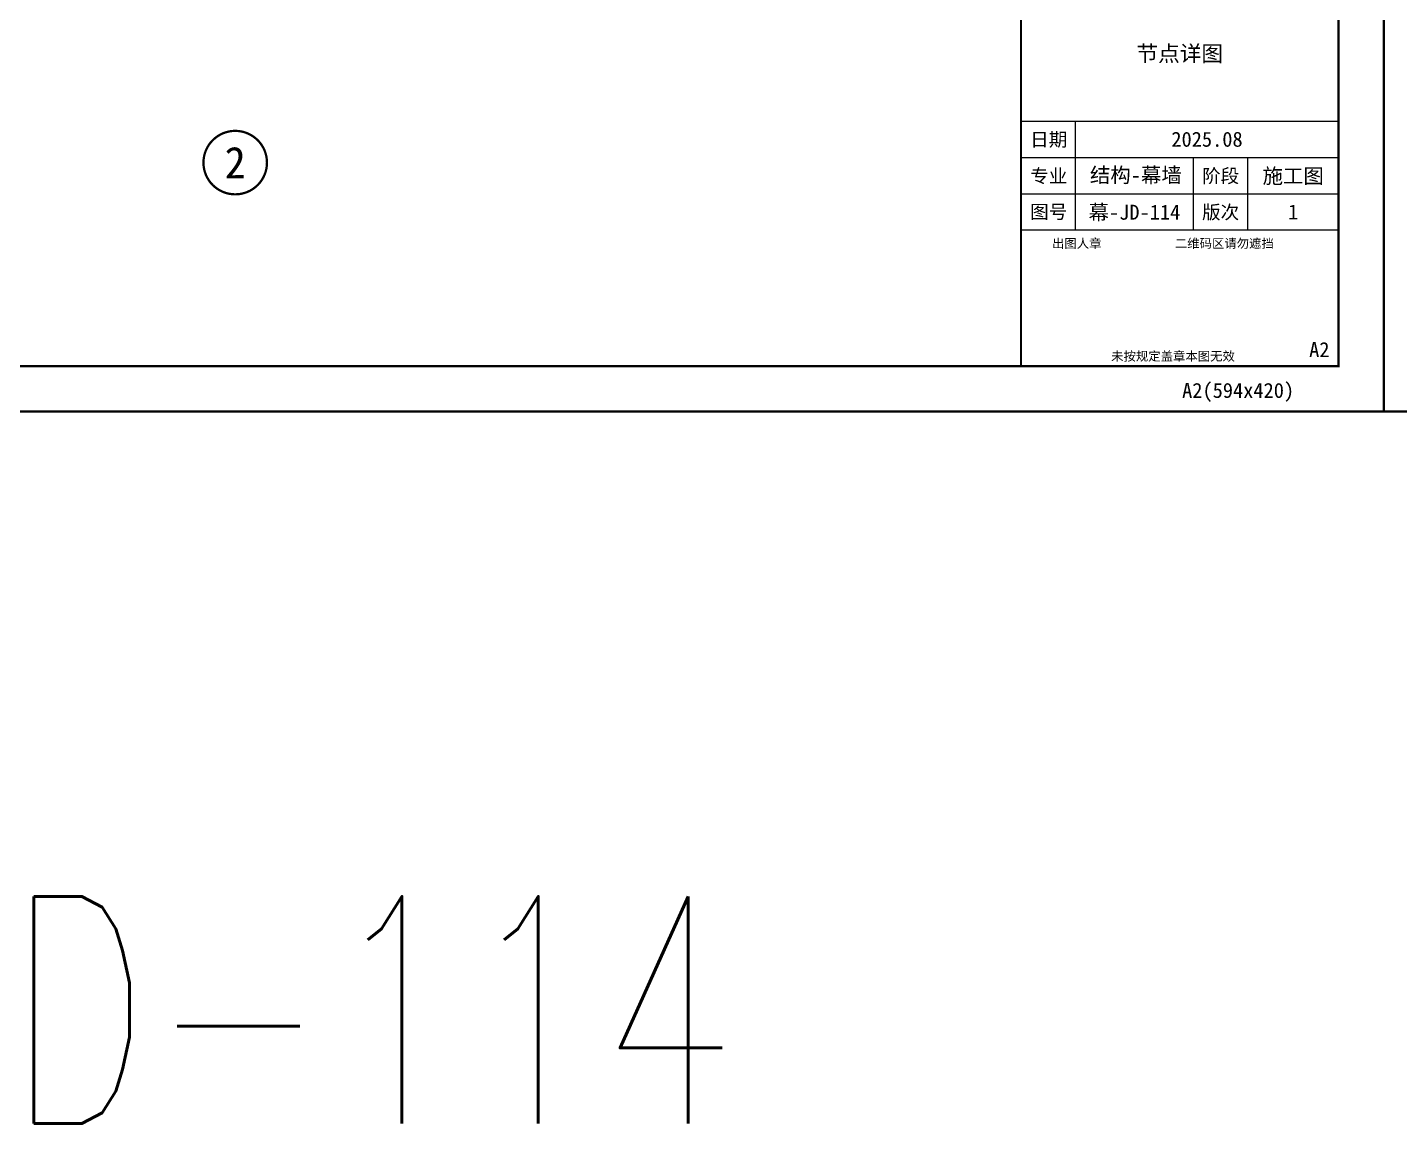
# Model space of a CAD drawing. Extents: x -160106 to 966792, y -663931 to 1550022.
# Drawn here: x -54121 to -52911, y -87453 to -86486 of the extents above; entities that cross this region are included whole.
import ezdxf
from ezdxf.enums import TextEntityAlignment as Align

# ---------------------------------------------------------------- set-up
doc = ezdxf.new("R2010")
doc.units = 0
for name, color, linetype in [('!ZN1-文字-7', 7, 'Continuous'), ('0-cxFrame', 155, 'Continuous'), ('3符号', 173, 'Continuous')]:
    doc.layers.add(name, color=color, linetype=linetype)
doc.layers.add('0-cxText', color=131, linetype='Continuous', lineweight=25)
doc.styles.add('cx_biaoti', font='')
doc.styles.add('cx_tuming', font='simhei.ttf')
doc.styles.add('cx_tuqian1', font='')
doc.styles.add('ZNTextStyle', font='ROMANS.shx', dxfattribs={"width": 0.7, "bigfont": 'CHINESE.shx'})
doc.styles.add('中南符号', font='simhei.ttf')
doc.styles.add('黑体', font='simhei.ttf', dxfattribs={"height": 12})
doc.styles.get('cx_biaoti').set_extended_font_data('SimSun')
doc.styles.get('cx_tuqian1').set_extended_font_data('SimSun')

# ---------------------------------------------------------------- blocks, each defined once
blk = doc.blocks.new('zjcx_lan_tuming(Dragon)')
for p, q in [((-7000, 8400), (0, 8400)), ((-5800, 3000), (-5800, 5400)), ((-7000, 4600), (0, 4600)), ((-3200, 3000), (-3200, 4600)), ((-2000, 3000), (-2000, 4600)), ((-7000, 3800), (0, 3800))]:
    blk.add_line(p, q)
at = {"const_width": 30}
for points in [[(-7000, 9400), (0, 9400)], [(-7000, 5400), (0, 5400)], [(-7000, 3000), (0, 3000)], [(-7000, 0), (0, 0)]]:
    blk.add_lwpolyline(points, dxfattribs=at)
blk.add_lwpolyline([(-7000, 9400), (0, 9400), (0, 0), (-7000, 0)], close=True)
at = {"style": 'cx_biaoti'}
for s, p in [('图 纸 名 称', (-3500, 8900)), ('日期', (-6388, 5000)), ('专业', (-6388, 4200)), ('阶段', (-2600, 4200)), ('图号', (-6388, 3400)), ('版次', (-2600, 3400))]:
    blk.add_text(s, height=300, dxfattribs=at).set_placement(p, align=Align.MIDDLE)
for s, p in [('出图人章', (-6316, 2607)), ('二维码区请勿遮挡', (-3609, 2607)), ('未按规定盖章本图无效', (-5013, 120))]:
    blk.add_text(s, height=200, dxfattribs=at).set_placement(p)
blk = doc.blocks.new('T-图签(Dragon)')
blk.add_blockref('zjcx_lan_tuming(Dragon)', (0, 0))
at = {"color": 3, "style": 'cx_biaoti'}
for s, p in [('2025.08', (-2900, 5000)), ('结构-幕墙 ', (-4356, 4219)), ('施工图', (-1000, 4200))]:
    blk.add_text(s, height=330, dxfattribs=at).set_placement(p, align=Align.MIDDLE)
blk = doc.blocks.new('zjcx_T2(Dragon)')
at = {"layer": '0-cxFrame', "const_width": 50}
blk.add_lwpolyline([(-7000, 40000), (0, 40000), (0, 0), (-7000, 0)], close=True, dxfattribs=at)
at = {"layer": '0-cxFrame'}
blk.add_blockref('T-图签(Dragon)', (0, 0), dxfattribs=at)
blk = doc.blocks.new('TK22.A2 L(Dragon)')
at = {"layer": '0-cxFrame', "color": 7, "const_width": 0.5}
blk.add_lwpolyline([(0, 0), (-594, 0), (-594, 420), (0, 420)], close=True, dxfattribs=at)
at = {"layer": '0-cxFrame', "const_width": 0.5}
for points in [[(-80, 10), (-574, 10), (-574, 410), (-80, 410)], [(-10, 10), (-80, 10), (-80, 410), (-10, 410)]]:
    blk.add_lwpolyline(points, close=True, dxfattribs=at)
at = {"layer": '0-cxFrame', "xscale": 0.01, "yscale": 0.01, "zscale": 0.01}
blk.add_blockref('zjcx_T2(Dragon)', (-10, 10), dxfattribs=at)
at = {"style": '黑体', "flags": 4}
blk.add_attdef('图幅', text='', height=3.3, dxfattribs=at).set_placement((-40, 3), align=Align.RIGHT)
at = {"layer": '0-cxFrame', "style": '黑体'}
blk.add_text('(594x420)', height=3.3, dxfattribs=at).set_placement((-40, 3))
at = {"layer": '0-cxText', "flags": 4}
for tag, height, style, p in [('建设单位', 3.5, 'cx_tuming', (-45, 240)), ('项目名称', 3.5, 'cx_tuming', (-45, 210)), ('子项名称', 3.5, 'cx_tuming', (-45, 180)), ('工程编号', 3.3, 'cx_tuqian1', (-35, 165)), ('图名1', 3.5, 'cx_tuming', (-45, 87)), ('图名2', 3.5, 'cx_tuming', (-45, 79)), ('图名3', 3.5, 'cx_tuming', (-45, 71)), ('出图日期', 3.3, 'cx_tuqian1', (-39, 60)), ('专业', 3.3, 'cx_tuqian1', (-55, 52)), ('图号', 3.3, 'cx_tuqian1', (-55, 44)), ('版次', 3.3, 'cx_tuqian1', (-20, 44))]:
    blk.add_attdef(tag, text='', height=height, dxfattribs=dict(at, style=style)).set_placement(p, align=Align.MIDDLE)
at = {"layer": 'Defpoints', "color": 6, "flags": 4}
for tag, height, style, p in [('tufu', 3.3, '黑体', (-12, 12)), ('dwfname', 4, 'cx_tuqian1', (-80, 3))]:
    blk.add_attdef(tag, text='', height=height, dxfattribs=dict(at, style=style)).set_placement(p, align=Align.RIGHT)
blk = doc.blocks.new('*U993')
at = {"const_width": 0.5}
blk.add_lwpolyline([(7, 0, 1), (-7, 0, 1)], format="xyb", close=True, dxfattribs=at)
at = {"color": 0, "style": '中南符号', "width": 0.927083, "flags": 8}
blk.add_attdef('索引号', text='', height=6.99, dxfattribs=at).set_placement((-2.33, -3.49), (2.33, -3.49), align=Align.FIT)
at = {"color": 0, "style": '中南符号', "flags": 8}
blk.add_attdef('比例', (9, -7), '', height=2.98, dxfattribs=at)

msp = doc.modelspace()

# ---------------------------------------------------------------- block references
at = {"layer": '0-cxFrame'}
ref = msp.add_blockref('TK22.A2 L(Dragon)', (-52924.71, -86825.19), dxfattribs=dict(at, xscale=4, yscale=4, zscale=4))
ref.add_attrib('图名2', '节点详图', dxfattribs={"layer": '0-cxText', "height": 14, "style": 'cx_tuming'}).set_placement((-53104.71, -86509.19), align=Align.MIDDLE)
ref.add_attrib('图号', '幕-JD-114', dxfattribs={"layer": '0-cxText', "height": 13.2, "style": 'cx_tuqian1'}).set_placement((-53144.71, -86649.19), align=Align.MIDDLE)
ref.add_attrib('版次', '1', dxfattribs={"layer": '0-cxText', "height": 13.2, "style": 'cx_tuqian1'}).set_placement((-53004.71, -86649.19), align=Align.MIDDLE)
ref.add_attrib('图幅', 'A2', dxfattribs={"layer": '0', "height": 13.2, "style": '黑体'}).set_placement((-53084.71, -86813.19), align=Align.RIGHT)
ref.add_attrib('tufu', 'A2', dxfattribs={"layer": 'Defpoints', "color": 6, "height": 13.2, "style": '黑体'}).set_placement((-52972.71, -86777.19), align=Align.RIGHT)
at = {"layer": '0-cxFrame', "xscale": 4, "yscale": 4, "zscale": 4}
msp.add_blockref('TK22.A2 L(Dragon)', (-50548.71, -86825.19), dxfattribs=at)
at = {"layer": '3符号', "color": 7}
ref = msp.add_blockref('*U993', (-53937.46, -86605.69), dxfattribs=dict(at, xscale=4, yscale=4, zscale=4))
ref.add_attrib('索引号', '2', dxfattribs={"layer": '0', "color": 0, "height": 27.96, "style": '中南符号', "width": 0.927083}).set_placement((-53946.78, -86619.67), (-53928.14, -86619.67), align=Align.FIT)

# ---------------------------------------------------------------- texts
at = {"layer": '!ZN1-文字-7', "ltscale": 20, "style": 'ZNTextStyle', "width": 0.7}
msp.add_text('幕-JD-114', height=200.258, dxfattribs=at).set_placement((-54524.39, -87353.06, 0), align=Align.MIDDLE_LEFT)

doc.saveas('drawing.dxf')
